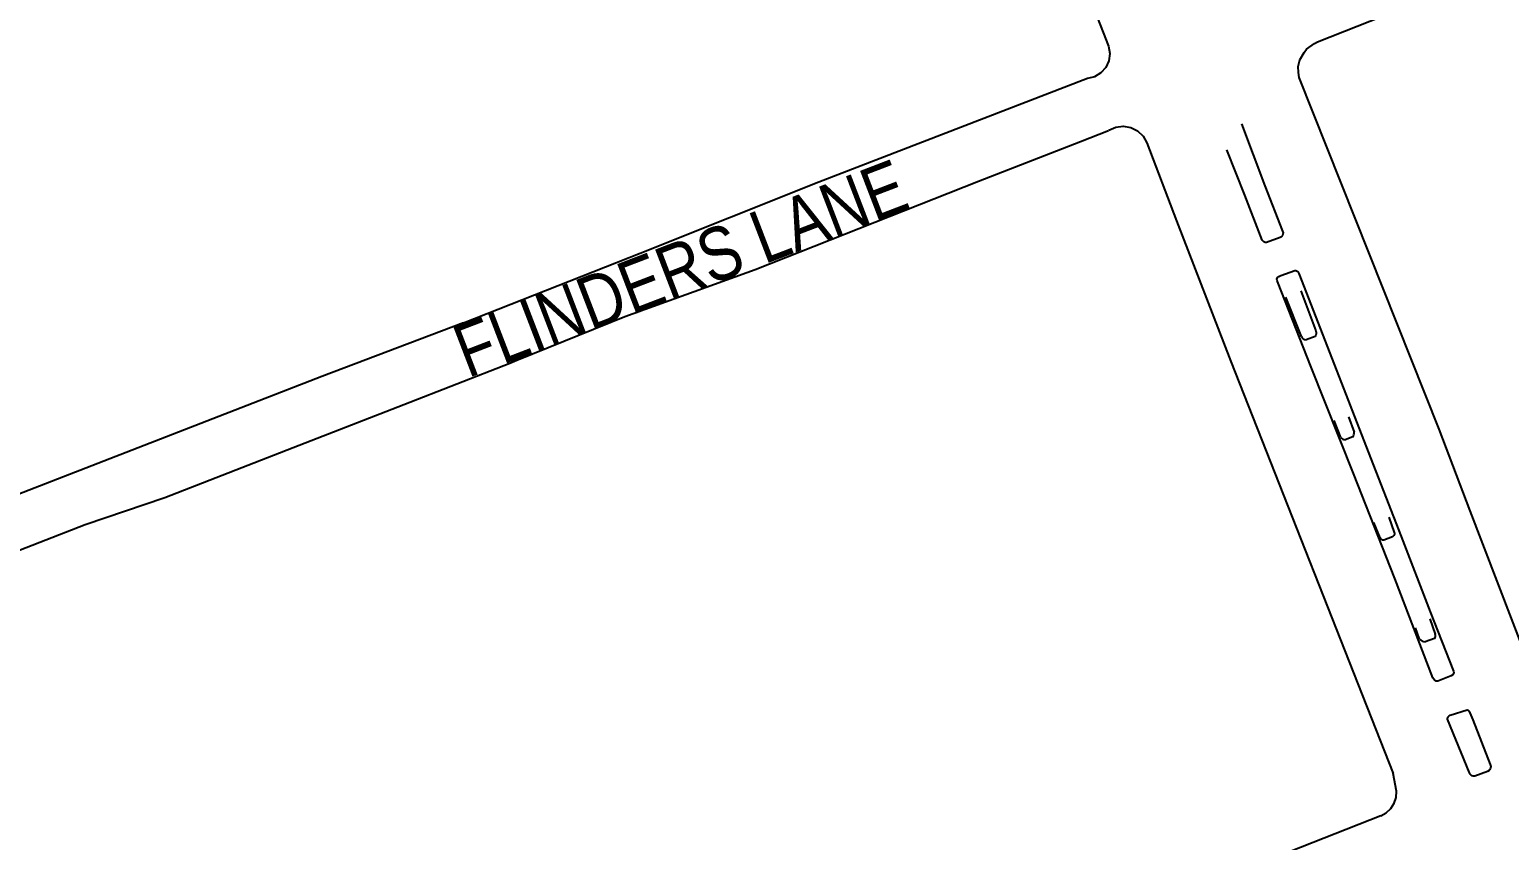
# Model space of a CAD drawing. Header units: millimetres. Extents: x -729344 to 300382, y -40316 to 483387.
# Drawn here: x -491085 to -290308, y 72741 to 182715 of the extents above; entities that cross this region are included whole.
import ezdxf
from ezdxf.enums import TextEntityAlignment as Align

# ---------------------------------------------------------------- set-up
doc = ezdxf.new("R2010")
doc.units = ezdxf.units.MM
doc.layers.add('04-KEYPLAN', color=7, linetype='Continuous')
doc.styles.add('IMS', font='ARIALN.TTF')

# ---------------------------------------------------------------- blocks, each defined once
blk = doc.blocks.new('A$C005F7801')
for p, q in [((389830, 203629, 8100), (393889, 193075, 1396)), ((421580, 112359, 640), (386866, 98704, -10600))]:
    blk.add_line(p, q)
for points in [[(349680, 306329, 13250), (358430, 283979, 12300), (374630, 242379, 10150), (384630, 216729, 8650)], [(611245, 187465, 3337), (450133, 123754, 1248), (449168, 123372, 1236), (448457, 123292, 1248), (447544, 123433, 1292), (446565, 123861, 1280), (445798, 124384, 1305), (445439, 124668, 1305), (444855, 125296, 1375), (443977, 126943, 1375), (443194, 128987, 1535), (433725, 153717, 3483), (429494, 164783, 4247), (410527, 212497, 8446), (410400, 213194, 8434), (410387, 213964, 8453), (410621, 214874, 8459), (411171, 215899, 8459), (411526, 216338, 8459), (412604, 217117, 8459), (412982, 217311, 8459), (470274, 239970, 9558), (572097, 280692, 12071)], [(384630, 216729, 8650), (384813, 215749, 8610), (384692, 214759, 8576), (384279, 213852, 8552), (383611, 213110, 8538), (382752, 212604, 8538), (381780, 212379, 8550)], [(297140, 179239, 5200), (321100, 188679, 6240), (345340, 198359, 7640), (381780, 212399, 8480)], [(201420, 136559, -1600), (202220, 136879, -1480), (203420, 136999, -1480), (204260, 136999, -1400), (204460, 136959, -1400), (205940, 136879, -1280), (207380, 137119, -1040), (210660, 138159, -920), (215580, 140119, -680), (237780, 148759, 920), (245780, 151879, 1600), (256620, 155519, 2480), (274820, 162639, 3520), (289020, 168119, 4520), (303420, 173759, 5280), (304380, 174159, 5360), (319020, 180079, 6040), (336700, 186439, 7320), (367020, 198439, 7960), (380860, 203799, 8240), (384660, 205319, 8360)], [(384680, 205329, 8200), (385621, 205750, 8214), (386644, 205878, 8214), (387660, 205703, 8201), (388580, 205239, 8177), (389325, 204527, 8142), (389830, 203629, 8100)], [(393889, 193075, 6851), (401249, 173951, 5595), (423248, 118084, 1099)], [(297140, 179239, 5200), (277900, 171919, 4000), (211620, 146199, -680), (207020, 144279, -1040)], [(421580, 112359, 640), (422315, 112766, 696), (422930, 113342, 736), (423385, 114050, 760), (423654, 114849, 765), (423720, 115689, 752), (423248, 118084, 1099)]]:
    blk.add_polyline3d(points)
at = {"color": 11}
for points in [[(402688, 206219, 7640), (405838, 197812, 1396)], [(403156, 196531, 7192), (400688, 202699, 7480)], [(405838, 197812, 7356), (408254, 191649, 7059), (408323, 191417, 7053), (408303, 191242, 7053), (408244, 191075, 7053), (408182, 190966, 7053), (408115, 190890, 7053), (407953, 190772, 7053), (406090, 190100, 7066), (405881, 190113, 7066), (405696, 190208, 7066), (405610, 190291, 7066), (405485, 190441, 7066), (403159, 196532, 7482)], [(410820, 177359, 5960), (408700, 182719, 6280)], [(410740, 183559, 6200), (412780, 178119, 5960)], [(412660, 177359, 5920), (411460, 176919, 5920)], [(412780, 178119, 5960), (412839, 177925, 5938), (412838, 177721, 5924), (412776, 177527, 5917), (412660, 177359, 5920)], [(416180, 163679, 4960), (415260, 165959, 4880)], [(417220, 166479, 4960), (417980, 164399, 4920)], [(417780, 163759, 4920), (416740, 163359, 4960)], [(422660, 152839, 3840), (423420, 150799, 3800)], [(421500, 150039, 3840), (420660, 152119, 3800)], [(423420, 150799, 3800), (423443, 150689, 3837), (423439, 150573, 3864), (423408, 150459, 3878), (423352, 150355, 3879), (423274, 150266, 3866), (423180, 150199, 3840)], [(422020, 149759, 3880), (421860, 149757, 3889), (421709, 149809, 3885), (421584, 149906, 3868), (421500, 150039, 3840)], [(423180, 150199, 3840), (422020, 149759, 3880)], [(428220, 139079, 2680), (428980, 136999, 2600)], [(426860, 136319, 2640), (426300, 137839, 2640)], [(428860, 136399, 2600), (427620, 135959, 2640)]]:
    blk.add_polyline3d(points, dxfattribs=at)
for points in [[(409906, 186301, 6504), (410075, 186297, 6498), (410237, 186224, 6497), (410315, 186166, 6497), (410386, 186078, 6497), (410481, 185901, 6497), (414998, 174310, 5544), (419880, 161732, 4572), (424338, 150240, 3498), (428284, 140014, 2715), (431462, 131989, 2084), (431477, 131767, 2078), (431402, 131547, 2077), (431346, 131458, 2078), (431150, 131325, 2097), (429333, 130606, 2128), (429086, 130635, 2122), (428981, 130691, 2141), (428880, 130752, 2141), (428646, 131073, 2166), (423508, 144521, 3138), (417863, 158789, 4262), (412156, 173211, 5645), (407576, 184812, 6529), (407513, 184959, 6535), (407501, 185154, 6535), (407593, 185346, 6535), (407745, 185501, 6535), (408034, 185637, 6535)], [(436445, 119306, 1187), (436502, 119027, 1200), (436470, 118798, 1206), (436387, 118637, 1206), (436286, 118518, 1206), (436072, 118381, 1225), (434332, 117731, 1225), (434120, 117735, 1225), (433975, 117780, 1213), (433836, 117870, 1206), (433721, 117999, 1206), (433628, 118201, 1213), (430632, 125447, 1623), (430645, 125645, 1617), (430718, 125774, 1623), (430841, 125889, 1617), (431018, 125993, 1617), (433296, 126712, 1617), (433442, 126659, 1617), (433542, 126577, 1598), (433604, 126472, 1585), (433669, 126340, 1434), (434054, 125363, 1399)]]:
    blk.add_polyline3d(points, close=True, dxfattribs=at)
for centre, radius, start, end in [((411460, 177605, 5960), 686, 201.01481, 269.96907), ((416726, 163986, 4960), 627, 209.29871, 271.21017), ((417140, 164310, 4920), 844, 319.25044, 6.0395), ((428520, 136779, 2600), 510, 311.8288, 25.55246), ((427600, 136899, 2640), 940, 218.08765, 271.21503)]:
    blk.add_arc(centre, radius, start, end, dxfattribs=at)
at = {"color": 5, "style": 'IMS'}
blk.add_text('FLINDERS LANE', height=7200, rotation=21, dxfattribs=at).set_placement((327860, 183259, -13191), align=Align.CENTER)

msp = doc.modelspace()

# ---------------------------------------------------------------- block references
at = {"layer": '04-KEYPLAN'}
msp.add_blockref('A$C005F7801', (-729344.2, -36275.3), dxfattribs=at)

doc.saveas('drawing.dxf')
